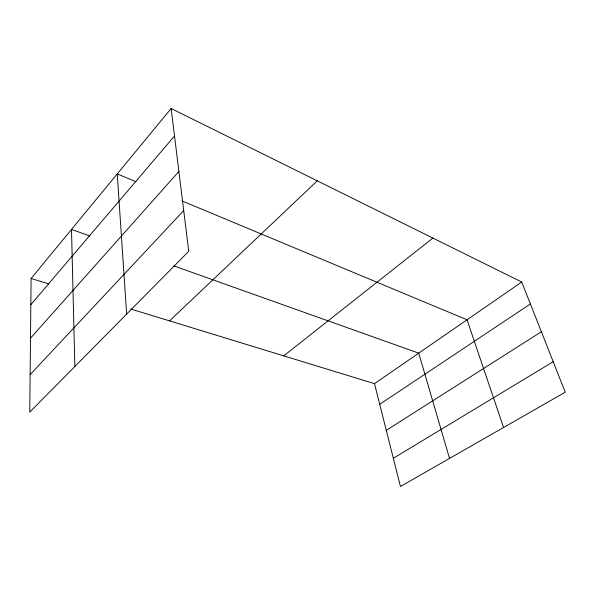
<?xml version="1.0" encoding="UTF-8"?>
<svg xmlns="http://www.w3.org/2000/svg" width="595" height="595" viewBox="0 0 595 595"><rect width="100%" height="100%" fill="white"/><g stroke="black" fill="none" stroke-linecap="round" stroke-linejoin="round"><path stroke-width="0.89" d="M171.137 108.506L31.089 278.49L29.75 412.112L188.734 251.306L171.137 108.506L521.741 282.045L565.25 392.202L400.45 486.494L374.508 383.663L130.759 309.013M30.828 304.692L174.521 135.972M30.494 338.191L178.894 171.457M30.129 374.657L183.714 210.585M169.545 320.891L317.269 180.835M283.763 355.87L432.892 238.067M374.508 383.663L521.741 282.045M379.722 404.31L530.398 303.956M386.289 430.356L541.376 331.75M393.332 458.276L553.209 361.723M31.089 278.49L48.738 283.897M89.823 235.962L71.504 229.439L74.851 366.498M173.576 265.809L418.724 353.147L449.537 458.41M135.987 181.735L117.245 173.918L126.646 314.101M181.981 200.917L467.038 319.798L503.571 427.493"/></g></svg>
